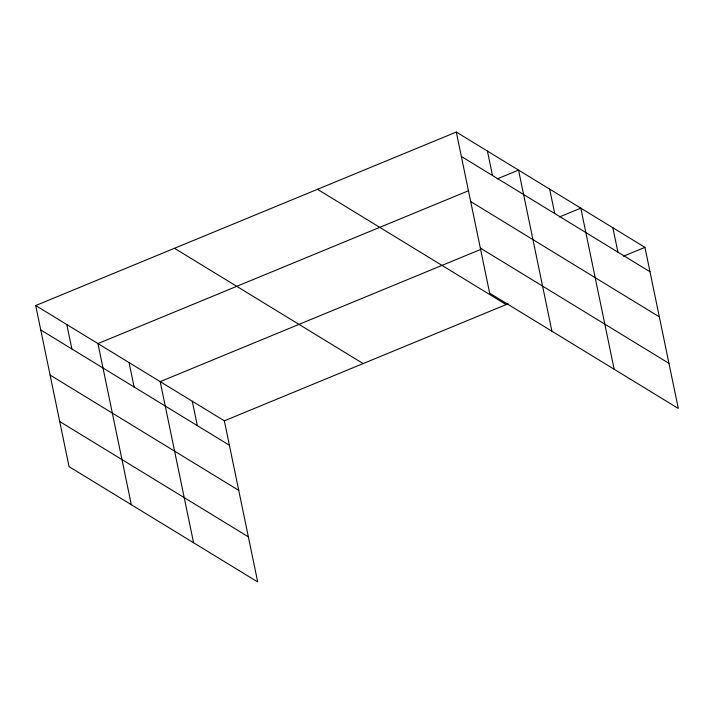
<?xml version="1.0" encoding="UTF-8"?>
<svg xmlns="http://www.w3.org/2000/svg" width="714" height="714" viewBox="0 0 714 714"><rect width="100%" height="100%" fill="white"/><g stroke="black" fill="none" stroke-linecap="round" stroke-linejoin="round"><path stroke-width="1.07" d="M35.7 305.538L224.339 420.832L257.7 581.946L69.062 466.653L35.7 305.538L456.3 132.054L644.938 247.347L678.3 408.462L489.661 293.168L456.3 132.054M468.545 190.727L97.952 343.586L131.314 504.7M497.114 178.937L518.551 170.102L551.913 331.216M480.781 249.4L160.195 381.633L193.565 542.747M559.365 216.985L580.794 208.149L614.165 369.263M224.339 420.832L508.181 303.753M623.5 256.183L644.938 247.347M461.36 156.464L649.99 271.757M470.696 201.58L659.334 316.864M480.326 248.061L668.956 363.346M317.498 189.308L506.137 304.592M174.502 248.293L363.131 363.578M40.752 329.948L229.39 445.241M50.096 375.064L238.735 490.357M59.726 421.546L248.356 536.83M612.871 227.748L617.922 252.158M549.673 189.121L554.733 213.531M487.421 151.073L492.481 175.492M192.262 401.232L197.323 425.642M129.073 362.605L134.134 387.024M66.821 324.567L71.882 348.976"/></g></svg>
